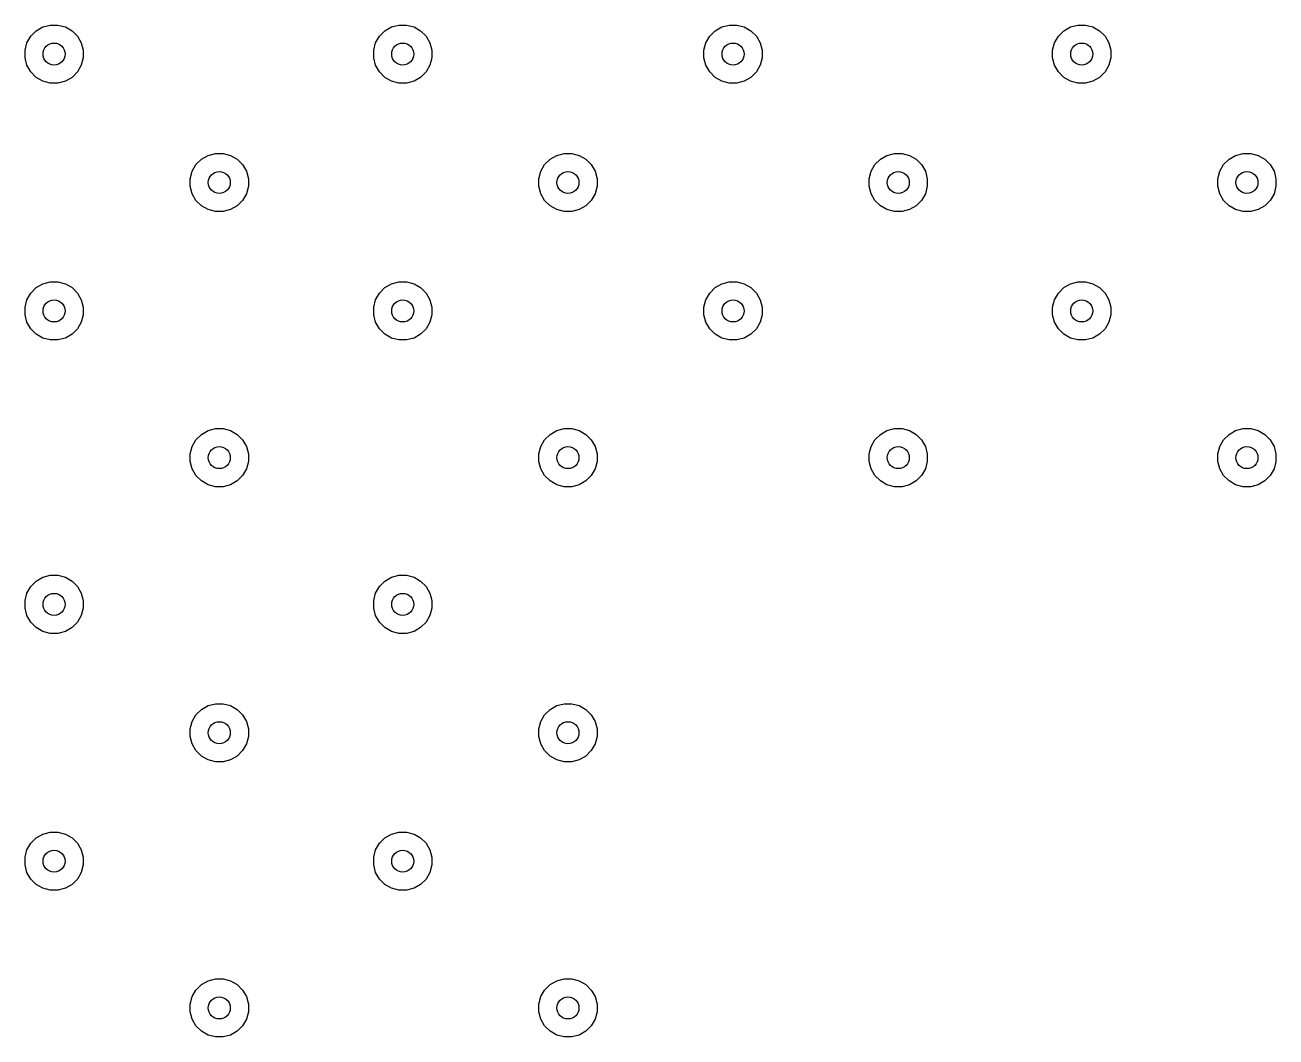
# Model space of a CAD drawing. Extents: x 0.98 to 8.09, y -3.46 to -0.83.
# Drawn here: x 7.415 to 8.086, y -3.451 to -2.908 of the extents above; entities that cross this region are included whole.
import ezdxf

# ---------------------------------------------------------------- set-up
doc = ezdxf.new("R2010")
doc.units = 0
doc.header["$MEASUREMENT"] = 0
doc.layers.add('BLACK', color=7, linetype='CONTINUOUS')

msp = doc.modelspace()

# ---------------------------------------------------------------- linework, layer by layer
at = {"layer": 'BLACK', "linetype": 'CONTINUOUS'}
for p, q in [((7.41861, -2.91364), (7.42152, -2.91073)), ((7.42152, -2.91073), (7.42508, -2.90868)), ((7.42508, -2.90868), (7.42905, -2.90762)), ((7.42905, -2.90762), (7.43316, -2.90762)), ((7.43316, -2.90762), (7.43713, -2.90868)), ((7.43713, -2.90868), (7.44069, -2.91073)), ((7.44069, -2.91073), (7.4436, -2.91364)), ((7.60562, -2.91364), (7.60852, -2.91073)), ((7.60852, -2.91073), (7.61208, -2.90868)), ((7.61208, -2.90868), (7.61605, -2.90762)), ((7.61605, -2.90762), (7.62017, -2.90762)), ((7.62017, -2.90762), (7.62414, -2.90868)), ((7.62414, -2.90868), (7.6277, -2.91073)), ((7.6277, -2.91073), (7.6306, -2.91364)), ((7.78278, -2.91364), (7.78569, -2.91073)), ((7.78569, -2.91073), (7.78925, -2.90868)), ((7.78925, -2.90868), (7.79322, -2.90762)), ((7.79322, -2.90762), (7.79733, -2.90762)), ((7.79733, -2.90762), (7.8013, -2.90868)), ((7.8013, -2.90868), (7.80486, -2.91073)), ((7.80486, -2.91073), (7.80777, -2.91364)), ((7.96979, -2.91364), (7.9727, -2.91073)), ((7.9727, -2.91073), (7.97626, -2.90868)), ((7.97626, -2.90868), (7.98023, -2.90762)), ((7.98023, -2.90762), (7.98434, -2.90762)), ((7.98434, -2.90762), (7.98831, -2.90868)), ((7.98831, -2.90868), (7.99187, -2.91073)), ((7.99187, -2.91073), (7.99478, -2.91364)), ((7.41549, -2.92117), (7.41655, -2.9172)), ((7.41655, -2.9172), (7.41861, -2.91364)), ((7.4436, -2.91364), (7.44565, -2.9172)), ((7.44565, -2.9172), (7.44672, -2.92117)), ((7.6025, -2.92117), (7.60356, -2.9172)), ((7.60356, -2.9172), (7.60562, -2.91364)), ((7.6306, -2.91364), (7.63266, -2.9172)), ((7.63266, -2.9172), (7.63372, -2.92117)), ((7.77966, -2.92117), (7.78073, -2.9172)), ((7.78073, -2.9172), (7.78278, -2.91364)), ((7.80777, -2.91364), (7.80982, -2.9172)), ((7.80982, -2.9172), (7.81089, -2.92117)), ((7.96667, -2.92117), (7.96773, -2.9172)), ((7.96773, -2.9172), (7.96979, -2.91364)), ((7.99478, -2.91364), (7.99683, -2.9172)), ((7.99683, -2.9172), (7.9979, -2.92117)), ((7.41549, -2.92528), (7.41549, -2.92117)), ((7.41655, -2.92925), (7.41549, -2.92528)), ((7.44672, -2.92528), (7.44565, -2.92925)), ((7.44672, -2.92117), (7.44672, -2.92528)), ((7.6025, -2.92528), (7.6025, -2.92117)), ((7.60356, -2.92925), (7.6025, -2.92528)), ((7.63372, -2.92528), (7.63266, -2.92925)), ((7.63372, -2.92117), (7.63372, -2.92528)), ((7.77966, -2.92528), (7.77966, -2.92117)), ((7.78073, -2.92925), (7.77966, -2.92528)), ((7.81089, -2.92528), (7.80982, -2.92925)), ((7.81089, -2.92117), (7.81089, -2.92528)), ((7.96667, -2.92528), (7.96667, -2.92117)), ((7.96773, -2.92925), (7.96667, -2.92528)), ((7.9979, -2.92528), (7.99683, -2.92925)), ((7.9979, -2.92117), (7.9979, -2.92528)), ((7.41861, -2.93282), (7.41655, -2.92925)), ((7.44565, -2.92925), (7.4436, -2.93282)), ((7.60562, -2.93282), (7.60356, -2.92925)), ((7.63266, -2.92925), (7.6306, -2.93282)), ((7.78278, -2.93282), (7.78073, -2.92925)), ((7.80982, -2.92925), (7.80777, -2.93282)), ((7.96979, -2.93282), (7.96773, -2.92925)), ((7.99683, -2.92925), (7.99478, -2.93282)), ((7.42152, -2.93572), (7.41861, -2.93282)), ((7.42508, -2.93778), (7.42152, -2.93572)), ((7.42905, -2.93884), (7.42508, -2.93778)), ((7.43316, -2.93884), (7.42905, -2.93884)), ((7.43713, -2.93778), (7.43316, -2.93884)), ((7.44069, -2.93572), (7.43713, -2.93778)), ((7.4436, -2.93282), (7.44069, -2.93572)), ((7.60852, -2.93572), (7.60562, -2.93282)), ((7.61208, -2.93778), (7.60852, -2.93572)), ((7.61605, -2.93884), (7.61208, -2.93778)), ((7.62017, -2.93884), (7.61605, -2.93884)), ((7.62414, -2.93778), (7.62017, -2.93884)), ((7.6277, -2.93572), (7.62414, -2.93778)), ((7.6306, -2.93282), (7.6277, -2.93572)), ((7.78569, -2.93572), (7.78278, -2.93282)), ((7.78925, -2.93778), (7.78569, -2.93572)), ((7.79322, -2.93884), (7.78925, -2.93778)), ((7.79733, -2.93884), (7.79322, -2.93884)), ((7.8013, -2.93778), (7.79733, -2.93884)), ((7.80486, -2.93572), (7.8013, -2.93778)), ((7.80777, -2.93282), (7.80486, -2.93572)), ((7.9727, -2.93572), (7.96979, -2.93282)), ((7.97626, -2.93778), (7.9727, -2.93572)), ((7.98023, -2.93884), (7.97626, -2.93778)), ((7.98434, -2.93884), (7.98023, -2.93884)), ((7.98831, -2.93778), (7.98434, -2.93884)), ((7.99187, -2.93572), (7.98831, -2.93778)), ((7.99478, -2.93282), (7.99187, -2.93572)), ((7.5101, -2.97963), (7.51366, -2.97758)), ((7.51366, -2.97758), (7.51763, -2.97651)), ((7.51763, -2.97651), (7.52174, -2.97651)), ((7.52174, -2.97651), (7.52571, -2.97758)), ((7.52571, -2.97758), (7.52927, -2.97963)), ((7.69711, -2.97963), (7.70067, -2.97758)), ((7.70067, -2.97758), (7.70464, -2.97651)), ((7.70464, -2.97651), (7.70875, -2.97651)), ((7.70875, -2.97651), (7.71272, -2.97758)), ((7.71272, -2.97758), (7.71628, -2.97963)), ((7.87427, -2.97963), (7.87783, -2.97758)), ((7.87783, -2.97758), (7.8818, -2.97651)), ((7.8818, -2.97651), (7.88591, -2.97651)), ((7.88591, -2.97651), (7.88988, -2.97758)), ((7.88988, -2.97758), (7.89345, -2.97963)), ((8.06128, -2.97963), (8.06484, -2.97758)), ((8.06484, -2.97758), (8.06881, -2.97651)), ((8.06881, -2.97651), (8.07292, -2.97651)), ((8.07292, -2.97651), (8.07689, -2.97758)), ((8.07689, -2.97758), (8.08045, -2.97963)), ((7.50514, -2.9861), (7.50719, -2.98254)), ((7.50719, -2.98254), (7.5101, -2.97963)), ((7.52927, -2.97963), (7.53218, -2.98254)), ((7.53218, -2.98254), (7.53423, -2.9861)), ((7.69214, -2.9861), (7.6942, -2.98254)), ((7.6942, -2.98254), (7.69711, -2.97963)), ((7.71628, -2.97963), (7.71919, -2.98254)), ((7.71919, -2.98254), (7.72124, -2.9861)), ((7.86931, -2.9861), (7.87136, -2.98254)), ((7.87136, -2.98254), (7.87427, -2.97963)), ((7.89345, -2.97963), (7.89635, -2.98254)), ((7.89635, -2.98254), (7.89841, -2.9861)), ((8.05632, -2.9861), (8.05837, -2.98254)), ((8.05837, -2.98254), (8.06128, -2.97963)), ((8.08045, -2.97963), (8.08336, -2.98254)), ((8.08336, -2.98254), (8.08542, -2.9861)), ((7.50407, -2.99007), (7.50514, -2.9861)), ((7.50407, -2.99418), (7.50407, -2.99007)), ((7.53423, -2.9861), (7.5353, -2.99007)), ((7.5353, -2.99007), (7.5353, -2.99418)), ((7.69108, -2.99007), (7.69214, -2.9861)), ((7.69108, -2.99418), (7.69108, -2.99007)), ((7.72124, -2.9861), (7.72231, -2.99007)), ((7.72231, -2.99007), (7.72231, -2.99418)), ((7.86824, -2.99007), (7.86931, -2.9861)), ((7.86824, -2.99418), (7.86824, -2.99007)), ((7.89841, -2.9861), (7.89947, -2.99007)), ((7.89947, -2.99007), (7.89947, -2.99418)), ((8.05525, -2.99007), (8.05632, -2.9861)), ((8.05525, -2.99418), (8.05525, -2.99007)), ((8.08542, -2.9861), (8.08648, -2.99007)), ((8.08648, -2.99007), (8.08648, -2.99418)), ((7.50514, -2.99815), (7.50407, -2.99418)), ((7.50719, -3.00171), (7.50514, -2.99815)), ((7.53423, -2.99815), (7.53218, -3.00171)), ((7.5353, -2.99418), (7.53423, -2.99815)), ((7.69214, -2.99815), (7.69108, -2.99418)), ((7.6942, -3.00171), (7.69214, -2.99815)), ((7.72124, -2.99815), (7.71919, -3.00171)), ((7.72231, -2.99418), (7.72124, -2.99815)), ((7.86931, -2.99815), (7.86824, -2.99418)), ((7.87136, -3.00171), (7.86931, -2.99815)), ((7.89841, -2.99815), (7.89635, -3.00171)), ((7.89947, -2.99418), (7.89841, -2.99815)), ((8.05632, -2.99815), (8.05525, -2.99418)), ((8.05837, -3.00171), (8.05632, -2.99815)), ((8.08542, -2.99815), (8.08336, -3.00171)), ((8.08648, -2.99418), (8.08542, -2.99815)), ((7.5101, -3.00462), (7.50719, -3.00171)), ((7.51366, -3.00668), (7.5101, -3.00462)), ((7.52927, -3.00462), (7.52571, -3.00668)), ((7.53218, -3.00171), (7.52927, -3.00462)), ((7.69711, -3.00462), (7.6942, -3.00171)), ((7.70067, -3.00668), (7.69711, -3.00462)), ((7.71628, -3.00462), (7.71272, -3.00668)), ((7.71919, -3.00171), (7.71628, -3.00462)), ((7.87427, -3.00462), (7.87136, -3.00171)), ((7.87783, -3.00668), (7.87427, -3.00462)), ((7.89345, -3.00462), (7.88988, -3.00668)), ((7.89635, -3.00171), (7.89345, -3.00462)), ((8.06128, -3.00462), (8.05837, -3.00171)), ((8.06484, -3.00668), (8.06128, -3.00462)), ((8.08045, -3.00462), (8.07689, -3.00668)), ((8.08336, -3.00171), (8.08045, -3.00462)), ((7.51763, -3.00774), (7.51366, -3.00668)), ((7.52174, -3.00774), (7.51763, -3.00774)), ((7.52571, -3.00668), (7.52174, -3.00774)), ((7.70464, -3.00774), (7.70067, -3.00668)), ((7.70875, -3.00774), (7.70464, -3.00774)), ((7.71272, -3.00668), (7.70875, -3.00774)), ((7.8818, -3.00774), (7.87783, -3.00668)), ((7.88591, -3.00774), (7.8818, -3.00774)), ((7.88988, -3.00668), (7.88591, -3.00774)), ((8.06881, -3.00774), (8.06484, -3.00668)), ((8.07292, -3.00774), (8.06881, -3.00774)), ((8.07689, -3.00668), (8.07292, -3.00774)), ((7.42508, -3.04647), (7.42905, -3.04541)), ((7.42905, -3.04541), (7.43316, -3.04541)), ((7.43316, -3.04541), (7.43713, -3.04647)), ((7.61208, -3.04647), (7.61605, -3.04541)), ((7.61605, -3.04541), (7.62017, -3.04541)), ((7.62017, -3.04541), (7.62414, -3.04647)), ((7.78925, -3.04647), (7.79322, -3.04541)), ((7.79322, -3.04541), (7.79733, -3.04541)), ((7.79733, -3.04541), (7.8013, -3.04647)), ((7.97626, -3.04647), (7.98023, -3.04541)), ((7.98023, -3.04541), (7.98434, -3.04541)), ((7.98434, -3.04541), (7.98831, -3.04647)), ((7.41655, -3.055), (7.41861, -3.05144)), ((7.41861, -3.05144), (7.42152, -3.04853)), ((7.42152, -3.04853), (7.42508, -3.04647)), ((7.43713, -3.04647), (7.44069, -3.04853)), ((7.44069, -3.04853), (7.4436, -3.05144)), ((7.4436, -3.05144), (7.44565, -3.055)), ((7.60356, -3.055), (7.60562, -3.05144)), ((7.60562, -3.05144), (7.60852, -3.04853)), ((7.60852, -3.04853), (7.61208, -3.04647)), ((7.62414, -3.04647), (7.6277, -3.04853)), ((7.6277, -3.04853), (7.6306, -3.05144)), ((7.6306, -3.05144), (7.63266, -3.055)), ((7.78073, -3.055), (7.78278, -3.05144)), ((7.78278, -3.05144), (7.78569, -3.04853)), ((7.78569, -3.04853), (7.78925, -3.04647)), ((7.8013, -3.04647), (7.80486, -3.04853)), ((7.80486, -3.04853), (7.80777, -3.05144)), ((7.80777, -3.05144), (7.80982, -3.055)), ((7.96773, -3.055), (7.96979, -3.05144)), ((7.96979, -3.05144), (7.9727, -3.04853)), ((7.9727, -3.04853), (7.97626, -3.04647)), ((7.98831, -3.04647), (7.99187, -3.04853)), ((7.99187, -3.04853), (7.99478, -3.05144)), ((7.99478, -3.05144), (7.99683, -3.055)), ((7.41549, -3.05897), (7.41655, -3.055)), ((7.41549, -3.06308), (7.41549, -3.05897)), ((7.44565, -3.055), (7.44672, -3.05897)), ((7.44672, -3.05897), (7.44672, -3.06308)), ((7.6025, -3.05897), (7.60356, -3.055)), ((7.6025, -3.06308), (7.6025, -3.05897)), ((7.63266, -3.055), (7.63372, -3.05897)), ((7.63372, -3.05897), (7.63372, -3.06308)), ((7.77966, -3.05897), (7.78073, -3.055)), ((7.77966, -3.06308), (7.77966, -3.05897)), ((7.80982, -3.055), (7.81089, -3.05897)), ((7.81089, -3.05897), (7.81089, -3.06308)), ((7.96667, -3.05897), (7.96773, -3.055)), ((7.96667, -3.06308), (7.96667, -3.05897)), ((7.99683, -3.055), (7.9979, -3.05897)), ((7.9979, -3.05897), (7.9979, -3.06308)), ((7.41655, -3.06705), (7.41549, -3.06308)), ((7.44672, -3.06308), (7.44565, -3.06705)), ((7.60356, -3.06705), (7.6025, -3.06308)), ((7.63372, -3.06308), (7.63266, -3.06705)), ((7.78073, -3.06705), (7.77966, -3.06308)), ((7.81089, -3.06308), (7.80982, -3.06705)), ((7.96773, -3.06705), (7.96667, -3.06308)), ((7.9979, -3.06308), (7.99683, -3.06705)), ((7.41861, -3.07061), (7.41655, -3.06705)), ((7.42152, -3.07352), (7.41861, -3.07061)), ((7.4436, -3.07061), (7.44069, -3.07352)), ((7.44565, -3.06705), (7.4436, -3.07061)), ((7.60562, -3.07061), (7.60356, -3.06705)), ((7.60852, -3.07352), (7.60562, -3.07061)), ((7.6306, -3.07061), (7.6277, -3.07352)), ((7.63266, -3.06705), (7.6306, -3.07061)), ((7.78278, -3.07061), (7.78073, -3.06705)), ((7.78569, -3.07352), (7.78278, -3.07061)), ((7.80777, -3.07061), (7.80486, -3.07352)), ((7.80982, -3.06705), (7.80777, -3.07061)), ((7.96979, -3.07061), (7.96773, -3.06705)), ((7.9727, -3.07352), (7.96979, -3.07061)), ((7.99478, -3.07061), (7.99187, -3.07352)), ((7.99683, -3.06705), (7.99478, -3.07061)), ((7.42508, -3.07557), (7.42152, -3.07352)), ((7.42905, -3.07664), (7.42508, -3.07557)), ((7.43316, -3.07664), (7.42905, -3.07664)), ((7.43713, -3.07557), (7.43316, -3.07664)), ((7.44069, -3.07352), (7.43713, -3.07557)), ((7.61208, -3.07557), (7.60852, -3.07352)), ((7.61605, -3.07664), (7.61208, -3.07557)), ((7.62017, -3.07664), (7.61605, -3.07664)), ((7.62414, -3.07557), (7.62017, -3.07664)), ((7.6277, -3.07352), (7.62414, -3.07557)), ((7.78925, -3.07557), (7.78569, -3.07352)), ((7.79322, -3.07664), (7.78925, -3.07557)), ((7.79733, -3.07664), (7.79322, -3.07664)), ((7.8013, -3.07557), (7.79733, -3.07664)), ((7.80486, -3.07352), (7.8013, -3.07557)), ((7.97626, -3.07557), (7.9727, -3.07352)), ((7.98023, -3.07664), (7.97626, -3.07557)), ((7.98434, -3.07664), (7.98023, -3.07664)), ((7.98831, -3.07557), (7.98434, -3.07664)), ((7.99187, -3.07352), (7.98831, -3.07557)), ((7.5101, -3.12727), (7.51366, -3.12521)), ((7.51366, -3.12521), (7.51763, -3.12415)), ((7.51763, -3.12415), (7.52174, -3.12415)), ((7.52174, -3.12415), (7.52571, -3.12521)), ((7.52571, -3.12521), (7.52927, -3.12727)), ((7.69711, -3.12727), (7.70067, -3.12521)), ((7.70067, -3.12521), (7.70464, -3.12415)), ((7.70464, -3.12415), (7.70875, -3.12415)), ((7.70875, -3.12415), (7.71272, -3.12521)), ((7.71272, -3.12521), (7.71628, -3.12727)), ((7.87427, -3.12727), (7.87783, -3.12521)), ((7.87783, -3.12521), (7.8818, -3.12415)), ((7.8818, -3.12415), (7.88591, -3.12415)), ((7.88591, -3.12415), (7.88988, -3.12521)), ((7.88988, -3.12521), (7.89345, -3.12727)), ((8.06128, -3.12727), (8.06484, -3.12521)), ((8.06484, -3.12521), (8.06881, -3.12415)), ((8.06881, -3.12415), (8.07292, -3.12415)), ((8.07292, -3.12415), (8.07689, -3.12521)), ((8.07689, -3.12521), (8.08045, -3.12727)), ((7.50514, -3.13374), (7.50719, -3.13018)), ((7.50719, -3.13018), (7.5101, -3.12727)), ((7.52927, -3.12727), (7.53218, -3.13018)), ((7.53218, -3.13018), (7.53423, -3.13374)), ((7.69214, -3.13374), (7.6942, -3.13018)), ((7.6942, -3.13018), (7.69711, -3.12727)), ((7.71628, -3.12727), (7.71919, -3.13018)), ((7.71919, -3.13018), (7.72124, -3.13374)), ((7.86931, -3.13374), (7.87136, -3.13018)), ((7.87136, -3.13018), (7.87427, -3.12727)), ((7.89345, -3.12727), (7.89635, -3.13018)), ((7.89635, -3.13018), (7.89841, -3.13374)), ((8.05632, -3.13374), (8.05837, -3.13018)), ((8.05837, -3.13018), (8.06128, -3.12727)), ((8.08045, -3.12727), (8.08336, -3.13018)), ((8.08336, -3.13018), (8.08542, -3.13374)), ((7.50407, -3.13771), (7.50514, -3.13374)), ((7.50407, -3.14182), (7.50407, -3.13771)), ((7.53423, -3.13374), (7.5353, -3.13771)), ((7.5353, -3.13771), (7.5353, -3.14182)), ((7.69108, -3.13771), (7.69214, -3.13374)), ((7.69108, -3.14182), (7.69108, -3.13771)), ((7.72124, -3.13374), (7.72231, -3.13771)), ((7.72231, -3.13771), (7.72231, -3.14182)), ((7.86824, -3.13771), (7.86931, -3.13374)), ((7.86824, -3.14182), (7.86824, -3.13771)), ((7.89841, -3.13374), (7.89947, -3.13771)), ((7.89947, -3.13771), (7.89947, -3.14182)), ((8.05525, -3.13771), (8.05632, -3.13374)), ((8.05525, -3.14182), (8.05525, -3.13771)), ((8.08542, -3.13374), (8.08648, -3.13771)), ((8.08648, -3.13771), (8.08648, -3.14182)), ((7.50514, -3.14579), (7.50407, -3.14182)), ((7.50719, -3.14935), (7.50514, -3.14579)), ((7.53423, -3.14579), (7.53218, -3.14935)), ((7.5353, -3.14182), (7.53423, -3.14579)), ((7.69214, -3.14579), (7.69108, -3.14182)), ((7.6942, -3.14935), (7.69214, -3.14579)), ((7.72124, -3.14579), (7.71919, -3.14935)), ((7.72231, -3.14182), (7.72124, -3.14579)), ((7.86931, -3.14579), (7.86824, -3.14182)), ((7.87136, -3.14935), (7.86931, -3.14579)), ((7.89841, -3.14579), (7.89635, -3.14935)), ((7.89947, -3.14182), (7.89841, -3.14579)), ((8.05632, -3.14579), (8.05525, -3.14182)), ((8.05837, -3.14935), (8.05632, -3.14579)), ((8.08542, -3.14579), (8.08336, -3.14935)), ((8.08648, -3.14182), (8.08542, -3.14579)), ((7.5101, -3.15226), (7.50719, -3.14935)), ((7.51366, -3.15431), (7.5101, -3.15226)), ((7.52927, -3.15226), (7.52571, -3.15431)), ((7.53218, -3.14935), (7.52927, -3.15226)), ((7.69711, -3.15226), (7.6942, -3.14935)), ((7.70067, -3.15431), (7.69711, -3.15226)), ((7.71628, -3.15226), (7.71272, -3.15431)), ((7.71919, -3.14935), (7.71628, -3.15226)), ((7.87427, -3.15226), (7.87136, -3.14935)), ((7.87783, -3.15431), (7.87427, -3.15226)), ((7.89345, -3.15226), (7.88988, -3.15431)), ((7.89635, -3.14935), (7.89345, -3.15226)), ((8.06128, -3.15226), (8.05837, -3.14935)), ((8.06484, -3.15431), (8.06128, -3.15226)), ((8.08045, -3.15226), (8.07689, -3.15431)), ((8.08336, -3.14935), (8.08045, -3.15226)), ((7.51763, -3.15538), (7.51366, -3.15431)), ((7.52174, -3.15538), (7.51763, -3.15538)), ((7.52571, -3.15431), (7.52174, -3.15538)), ((7.70464, -3.15538), (7.70067, -3.15431)), ((7.70875, -3.15538), (7.70464, -3.15538)), ((7.71272, -3.15431), (7.70875, -3.15538)), ((7.8818, -3.15538), (7.87783, -3.15431)), ((7.88591, -3.15538), (7.8818, -3.15538)), ((7.88988, -3.15431), (7.88591, -3.15538)), ((8.06881, -3.15538), (8.06484, -3.15431)), ((8.07292, -3.15538), (8.06881, -3.15538)), ((8.07689, -3.15431), (8.07292, -3.15538)), ((7.41861, -3.20892), (7.42152, -3.20601)), ((7.42152, -3.20601), (7.42508, -3.20395)), ((7.42508, -3.20395), (7.42905, -3.20289)), ((7.42905, -3.20289), (7.43316, -3.20289)), ((7.43316, -3.20289), (7.43713, -3.20395)), ((7.43713, -3.20395), (7.44069, -3.20601)), ((7.44069, -3.20601), (7.4436, -3.20892)), ((7.60562, -3.20892), (7.60852, -3.20601)), ((7.60852, -3.20601), (7.61208, -3.20395)), ((7.61208, -3.20395), (7.61605, -3.20289)), ((7.61605, -3.20289), (7.62017, -3.20289)), ((7.62017, -3.20289), (7.62414, -3.20395)), ((7.62414, -3.20395), (7.6277, -3.20601)), ((7.6277, -3.20601), (7.6306, -3.20892)), ((7.41549, -3.21645), (7.41655, -3.21248)), ((7.41655, -3.21248), (7.41861, -3.20892)), ((7.4436, -3.20892), (7.44565, -3.21248)), ((7.44565, -3.21248), (7.44672, -3.21645)), ((7.6025, -3.21645), (7.60356, -3.21248)), ((7.60356, -3.21248), (7.60562, -3.20892)), ((7.6306, -3.20892), (7.63266, -3.21248)), ((7.63266, -3.21248), (7.63372, -3.21645)), ((7.41549, -3.22056), (7.41549, -3.21645)), ((7.41655, -3.22453), (7.41549, -3.22056)), ((7.44672, -3.22056), (7.44565, -3.22453)), ((7.44672, -3.21645), (7.44672, -3.22056)), ((7.6025, -3.22056), (7.6025, -3.21645)), ((7.60356, -3.22453), (7.6025, -3.22056)), ((7.63372, -3.22056), (7.63266, -3.22453)), ((7.63372, -3.21645), (7.63372, -3.22056)), ((7.41861, -3.22809), (7.41655, -3.22453)), ((7.44565, -3.22453), (7.4436, -3.22809)), ((7.60562, -3.22809), (7.60356, -3.22453)), ((7.63266, -3.22453), (7.6306, -3.22809)), ((7.42152, -3.231), (7.41861, -3.22809)), ((7.42508, -3.23305), (7.42152, -3.231)), ((7.42905, -3.23412), (7.42508, -3.23305)), ((7.43316, -3.23412), (7.42905, -3.23412)), ((7.43713, -3.23305), (7.43316, -3.23412)), ((7.44069, -3.231), (7.43713, -3.23305)), ((7.4436, -3.22809), (7.44069, -3.231)), ((7.60852, -3.231), (7.60562, -3.22809)), ((7.61208, -3.23305), (7.60852, -3.231)), ((7.61605, -3.23412), (7.61208, -3.23305)), ((7.62017, -3.23412), (7.61605, -3.23412)), ((7.62414, -3.23305), (7.62017, -3.23412)), ((7.6277, -3.231), (7.62414, -3.23305)), ((7.6306, -3.22809), (7.6277, -3.231)), ((7.5101, -3.27491), (7.51366, -3.27285)), ((7.51366, -3.27285), (7.51763, -3.27179)), ((7.51763, -3.27179), (7.52174, -3.27179)), ((7.52174, -3.27179), (7.52571, -3.27285)), ((7.52571, -3.27285), (7.52927, -3.27491)), ((7.69711, -3.27491), (7.70067, -3.27285)), ((7.70067, -3.27285), (7.70464, -3.27179)), ((7.70464, -3.27179), (7.70875, -3.27179)), ((7.70875, -3.27179), (7.71272, -3.27285)), ((7.71272, -3.27285), (7.71628, -3.27491)), ((7.50514, -3.28138), (7.50719, -3.27781)), ((7.50719, -3.27781), (7.5101, -3.27491)), ((7.52927, -3.27491), (7.53218, -3.27781)), ((7.53218, -3.27781), (7.53423, -3.28138)), ((7.69214, -3.28138), (7.6942, -3.27781)), ((7.6942, -3.27781), (7.69711, -3.27491)), ((7.71628, -3.27491), (7.71919, -3.27781)), ((7.71919, -3.27781), (7.72124, -3.28138)), ((7.50407, -3.28535), (7.50514, -3.28138)), ((7.50407, -3.28946), (7.50407, -3.28535)), ((7.53423, -3.28138), (7.5353, -3.28535)), ((7.5353, -3.28535), (7.5353, -3.28946)), ((7.69108, -3.28535), (7.69214, -3.28138)), ((7.69108, -3.28946), (7.69108, -3.28535)), ((7.72124, -3.28138), (7.72231, -3.28535)), ((7.72231, -3.28535), (7.72231, -3.28946)), ((7.50514, -3.29343), (7.50407, -3.28946)), ((7.50719, -3.29699), (7.50514, -3.29343)), ((7.53423, -3.29343), (7.53218, -3.29699)), ((7.5353, -3.28946), (7.53423, -3.29343)), ((7.69214, -3.29343), (7.69108, -3.28946)), ((7.6942, -3.29699), (7.69214, -3.29343)), ((7.72124, -3.29343), (7.71919, -3.29699)), ((7.72231, -3.28946), (7.72124, -3.29343)), ((7.5101, -3.2999), (7.50719, -3.29699)), ((7.51366, -3.30195), (7.5101, -3.2999)), ((7.52927, -3.2999), (7.52571, -3.30195)), ((7.53218, -3.29699), (7.52927, -3.2999)), ((7.69711, -3.2999), (7.6942, -3.29699)), ((7.70067, -3.30195), (7.69711, -3.2999)), ((7.71628, -3.2999), (7.71272, -3.30195)), ((7.71919, -3.29699), (7.71628, -3.2999)), ((7.51763, -3.30301), (7.51366, -3.30195)), ((7.52174, -3.30301), (7.51763, -3.30301)), ((7.52571, -3.30195), (7.52174, -3.30301)), ((7.70464, -3.30301), (7.70067, -3.30195)), ((7.70875, -3.30301), (7.70464, -3.30301)), ((7.71272, -3.30195), (7.70875, -3.30301)), ((7.42508, -3.34175), (7.42905, -3.34069)), ((7.42905, -3.34069), (7.43316, -3.34069)), ((7.43316, -3.34069), (7.43713, -3.34175)), ((7.61208, -3.34175), (7.61605, -3.34069)), ((7.61605, -3.34069), (7.62017, -3.34069)), ((7.62017, -3.34069), (7.62414, -3.34175)), ((7.41655, -3.35027), (7.41861, -3.34671)), ((7.41861, -3.34671), (7.42152, -3.34381)), ((7.42152, -3.34381), (7.42508, -3.34175)), ((7.43713, -3.34175), (7.44069, -3.34381)), ((7.44069, -3.34381), (7.4436, -3.34671)), ((7.4436, -3.34671), (7.44565, -3.35027)), ((7.60356, -3.35027), (7.60562, -3.34671)), ((7.60562, -3.34671), (7.60852, -3.34381)), ((7.60852, -3.34381), (7.61208, -3.34175)), ((7.62414, -3.34175), (7.6277, -3.34381)), ((7.6277, -3.34381), (7.6306, -3.34671)), ((7.6306, -3.34671), (7.63266, -3.35027)), ((7.41549, -3.35424), (7.41655, -3.35027)), ((7.41549, -3.35835), (7.41549, -3.35424)), ((7.44565, -3.35027), (7.44672, -3.35424)), ((7.44672, -3.35424), (7.44672, -3.35835)), ((7.6025, -3.35424), (7.60356, -3.35027)), ((7.6025, -3.35835), (7.6025, -3.35424)), ((7.63266, -3.35027), (7.63372, -3.35424)), ((7.63372, -3.35424), (7.63372, -3.35835)), ((7.41655, -3.36233), (7.41549, -3.35835)), ((7.44672, -3.35835), (7.44565, -3.36233)), ((7.60356, -3.36233), (7.6025, -3.35835)), ((7.63372, -3.35835), (7.63266, -3.36233)), ((7.41861, -3.36589), (7.41655, -3.36233)), ((7.42152, -3.36879), (7.41861, -3.36589)), ((7.4436, -3.36589), (7.44069, -3.36879)), ((7.44565, -3.36233), (7.4436, -3.36589)), ((7.60562, -3.36589), (7.60356, -3.36233)), ((7.60852, -3.36879), (7.60562, -3.36589)), ((7.6306, -3.36589), (7.6277, -3.36879)), ((7.63266, -3.36233), (7.6306, -3.36589)), ((7.42508, -3.37085), (7.42152, -3.36879)), ((7.42905, -3.37191), (7.42508, -3.37085)), ((7.43316, -3.37191), (7.42905, -3.37191)), ((7.43713, -3.37085), (7.43316, -3.37191)), ((7.44069, -3.36879), (7.43713, -3.37085)), ((7.61208, -3.37085), (7.60852, -3.36879)), ((7.61605, -3.37191), (7.61208, -3.37085)), ((7.62017, -3.37191), (7.61605, -3.37191)), ((7.62414, -3.37085), (7.62017, -3.37191)), ((7.6277, -3.36879), (7.62414, -3.37085)), ((7.5101, -3.42255), (7.51366, -3.42049)), ((7.51366, -3.42049), (7.51763, -3.41943)), ((7.51763, -3.41943), (7.52174, -3.41943)), ((7.52174, -3.41943), (7.52571, -3.42049)), ((7.52571, -3.42049), (7.52927, -3.42255)), ((7.69711, -3.42255), (7.70067, -3.42049)), ((7.70067, -3.42049), (7.70464, -3.41943)), ((7.70464, -3.41943), (7.70875, -3.41943)), ((7.70875, -3.41943), (7.71272, -3.42049)), ((7.71272, -3.42049), (7.71628, -3.42255)), ((7.50514, -3.42901), (7.50719, -3.42545)), ((7.50719, -3.42545), (7.5101, -3.42255)), ((7.52927, -3.42255), (7.53218, -3.42545)), ((7.53218, -3.42545), (7.53423, -3.42901)), ((7.69214, -3.42901), (7.6942, -3.42545)), ((7.6942, -3.42545), (7.69711, -3.42255)), ((7.71628, -3.42255), (7.71919, -3.42545)), ((7.71919, -3.42545), (7.72124, -3.42901)), ((7.50407, -3.43298), (7.50514, -3.42901)), ((7.50407, -3.43709), (7.50407, -3.43298)), ((7.53423, -3.42901), (7.5353, -3.43298)), ((7.5353, -3.43298), (7.5353, -3.43709)), ((7.69108, -3.43298), (7.69214, -3.42901)), ((7.69108, -3.43709), (7.69108, -3.43298)), ((7.72124, -3.42901), (7.72231, -3.43298)), ((7.72231, -3.43298), (7.72231, -3.43709)), ((7.50514, -3.44107), (7.50407, -3.43709)), ((7.50719, -3.44463), (7.50514, -3.44107)), ((7.53423, -3.44107), (7.53218, -3.44463)), ((7.5353, -3.43709), (7.53423, -3.44107)), ((7.69214, -3.44107), (7.69108, -3.43709)), ((7.6942, -3.44463), (7.69214, -3.44107)), ((7.72124, -3.44107), (7.71919, -3.44463)), ((7.72231, -3.43709), (7.72124, -3.44107)), ((7.5101, -3.44753), (7.50719, -3.44463)), ((7.51366, -3.44959), (7.5101, -3.44753)), ((7.52927, -3.44753), (7.52571, -3.44959)), ((7.53218, -3.44463), (7.52927, -3.44753)), ((7.69711, -3.44753), (7.6942, -3.44463)), ((7.70067, -3.44959), (7.69711, -3.44753)), ((7.71628, -3.44753), (7.71272, -3.44959)), ((7.71919, -3.44463), (7.71628, -3.44753)), ((7.51763, -3.45065), (7.51366, -3.44959)), ((7.52174, -3.45065), (7.51763, -3.45065)), ((7.52571, -3.44959), (7.52174, -3.45065)), ((7.70464, -3.45065), (7.70067, -3.44959)), ((7.70875, -3.45065), (7.70464, -3.45065)), ((7.71272, -3.44959), (7.70875, -3.45065))]:
    msp.add_line(p, q, dxfattribs=at)
at = {"layer": 'BLACK'}
for centre in [(7.4311, -2.92323), (7.61811, -2.92323), (7.79528, -2.92323), (7.98228, -2.92323), (7.51969, -2.99213), (7.70669, -2.99213), (7.88386, -2.99213), (8.07087, -2.99213), (7.4311, -3.06102), (7.61811, -3.06102), (7.79528, -3.06102), (7.98228, -3.06102), (7.51969, -3.13976), (7.70669, -3.13976), (7.88386, -3.13976), (8.07087, -3.13976), (7.4311, -3.2185), (7.61811, -3.2185), (7.51969, -3.2874), (7.70669, -3.2874), (7.4311, -3.3563), (7.61811, -3.3563), (7.51969, -3.43504), (7.70669, -3.43504)]:
    msp.add_circle(centre, 0.00591, dxfattribs=at)

doc.saveas('drawing.dxf')
